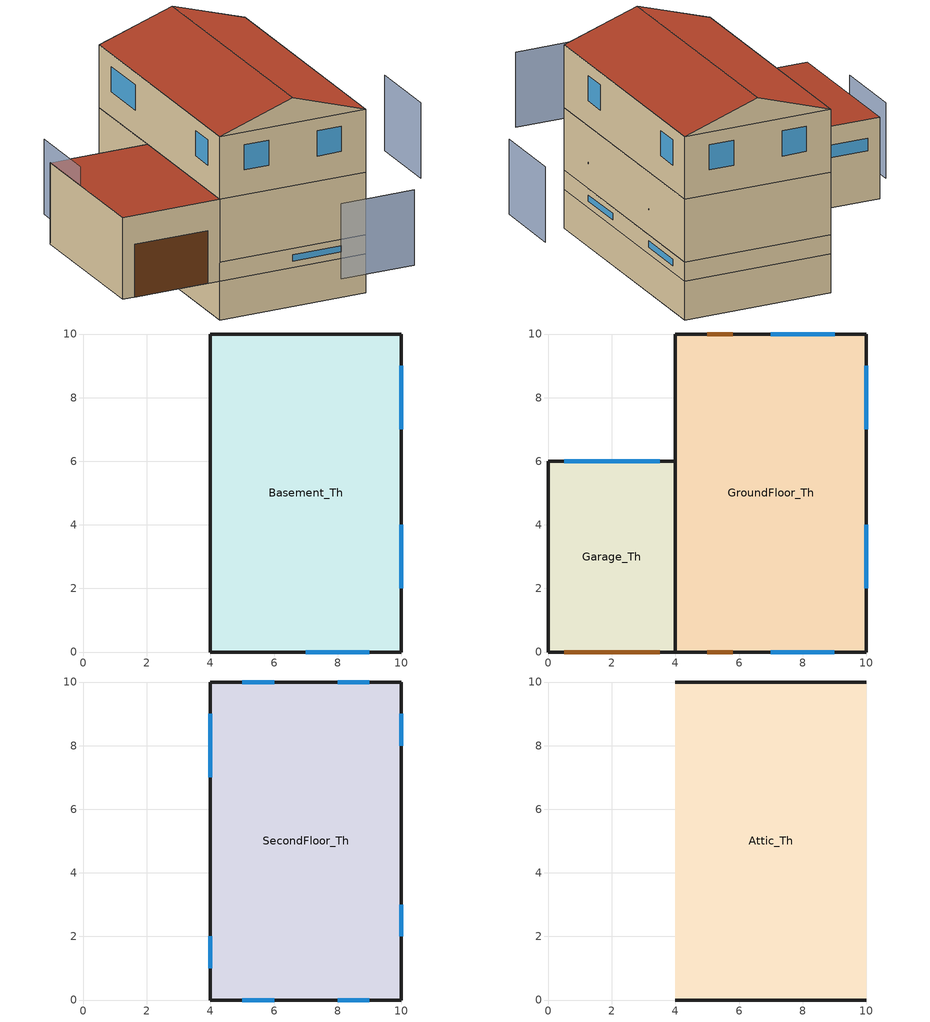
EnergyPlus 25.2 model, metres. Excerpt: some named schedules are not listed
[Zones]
Basement_Th
 floor foundation (SFD_BasementFloor 8): 10,10 10,0 4,0 4,10 z-1.55
 wall outside (Surface 32 c tbd): 10,10 4,10 z0:0.75
 wall outside (Surface 34 c tbd): 4,0 10,0 z0:0.75
 wall outside (Surface 35 c tbd): 10,0 10,10 z0:0.75
 wall outside (Surface 39 c tbd): 4,10 4,6 z0:0.75
 wall to Garage_Th (Surface 33 c tbd): 4,6 4,0 z0:0.75
 wall foundation (SFD_1946-1970_BasementWall): 4,0 10,0 10,10 4,10 4,0 z-1.55:0
 window (SFD_Window_old-construction): 7,0 9,0 / 10,2 10,4 / 10,7 10,9 z0.25:0.5
Garage_Th
 floor ground (SFD_BasementFloor 9): 4,6 4,0 0,0 0,6 z0
 wall outside (SFD_GarageWall): 4,6 0,6 0,0 4,0 z0:3.25
 wall to GroundFloor_Th (Surface 8 c tbd Reversed): 4,0 4,6 z0.75:3.25
 window (SFD_Window_old-construction): 3.5,6 0.5,6 z2:2.5
 door (SFD_Door_old-construction): 0.5,0 3.5,0 z0:2.1
 roof outside (SFD_Garage_Roof): 4,0 4,6 0,6 0,0 z3.25
GroundFloor_Th
 floor ground (SFD_IntFloor): 10,10 10,0 4,0 4,10 z0.75
 wall ground (Surface 11 c tbd): 4,10 4,6 z0.75:3.25
 wall ground (Surface 12 c tbd): 10,0 10,10 z0.75:3.25
 wall ground (Surface 13 c tbd): 10,10 4,10 z0.75:3.25
 wall ground (Surface 7 c tbd): 4,0 10,0 z0.75:3.25
 wall ground (Surface 8 c tbd): 4,6 4,0 z0.75:3.25
 window inside (SFD_Window_old-construction): 10,7 10,9 / 10,2 10,4 / 7,0 9,0 z1.75:2.75; 9,10 7,10 z1:2.75
 door inside (SFD_Door_old-construction): 5.8,10 5,10 / 5,0 5.8,0 z0.75:2.75
 ceiling ground (SFD_IntCeiling): 10,0 10,10 4,10 4,0 z3.25
SecondFloor_Th
 floor to GroundFloor_Th (SFD_IntFloor): 10,10 10,0 4,0 4,10 z3.25
 wall outside (Surface 15 c tbd): 4,0 10,0 z3.25:5.75
 wall outside (Surface 17 c tbd): 10,0 10,10 z3.25:5.75
 wall outside (Surface 18 c tbd): 10,10 4,10 z3.25:5.75
 wall outside (Surface 19 c tbd): 4,10 4,0 z3.25:5.75
 window (SFD_Window_old-construction): 5,0 6,0 / 8,0 9,0 / 10,2 10,3 / 10,8 10,9 / 9,10 8,10 / 6,10 5,10 / 4,2 4,1 / 4,9 4,7 z4.25:5.25
Attic_Th
 floor to SecondFloor_Th (Surface 16 c tbd Reversed): 10,10 10,0 4,0 4,10 z5.75
 wall outside (SFD_1946-1970_ExtWall): 7,0,6.75 4,0,5.75 10,0,5.75; 7,10,6.75 10,10,5.75 4,10,5.75
 roof outside (SFD_Roof): 7,10,6.75 4,10,5.75 4,0,5.75 7,0,6.75; 7,0,6.75 10,0,5.75 10,10,5.75 7,10,6.75
shading: 0,3.5 0,6.5 / 10,-4 7,-4 / 14,6.5 14,3.5 z1:4
[Building]
Building 1: Temperature Convergence Tolerance Value {deltaC}=0.5
[Site:Location]
MONTREAL INTL A: Latitude {deg}=45.47; Longitude {deg}=-73.74; Time Zone {hr}=-5; Elevation {m}=36
[SizingPeriod:DesignDay] Day of Month=21; Dry-Bulb Temperature Range Modifier Type=DefaultMultipliers; Humidity Condition Type=Wetbulb; Barometric Pressure {Pa}=100893; Rain Indicator=No; Snow Indicator=No; Daylight Saving Time Indicator=No; Begin Environment Reset Mode=FullResetAtBeginEnvironment
Name | Month | Day Type | Maximum Dry-Bulb Temperature {C} | Daily Dry-Bulb Temperature Range {deltaC} | Wetbulb or DewPoint at Maximum Dry-Bulb {C} | Wind Speed {m/s} | Wind Direction {deg} | Solar Model Indicator | ASHRAE Clear Sky Optical Depth for Beam Irradiance (taub) | ASHRAE Clear Sky Optical Depth for Diffuse Irradiance (taud) | Sky Clearness
Montreal-Trudeau Intl AP Ann Clg .4% Condns DB=>MWB | 7 | SummerDesignDay | 30.3 | 8.8 | 22.1 | 5.4 | 230 | ASHRAETau | 0.431 | 2.246
Montreal-Trudeau Intl AP Ann Htg 99.6% Condns DB | 1 | WinterDesignDay | -22.9 | 0 | -22.9 | 4.3 | 260 | ASHRAEClearSky |  |  | 0
[Material] Thermal Absorptance=0.9
Name | Roughness | Thickness {m} | Conductivity {W/m-K} | Density {kg/m3} | Specific Heat {J/kg-K} | Solar Absorptance | Visible Absorptance
Cladding-vinyl | Smooth | 0.0095 | 0.086 | 200 | 1000 | 0.5 | 0.5
Gypsum Board | Smooth | 0.0127 | 0.16 | 800 | 1090 | 0.3 | 0.5
Heavy Concrete 150 mm | Smooth | 0.1524 | 1.95 | 2240 | 900 | 0.3 | 0.5
Heavy Concrete 200 mm | Smooth | 0.2032 | 1.95 | 2240 | 900 | 0.3 | 0.5
Insulation 70 mm | Smooth | 0.0694 | 0.046 | 19 | 960 | 0.7 | 0.7
Insulation panel 55 mm | Smooth | 0.0536 | 0.03 | 43 | 1210 | 0.7 | 0.7
Plaster | Smooth | 0.005 | 0.071 | 1860 | 840 | 0.3 | 0.5
Plywood | Smooth | 0.0159 | 0.12 | 544 | 1210 | 0.5 | 0.5
Shingles asphalt | Smooth | 0.0032 | 0.04 | 1120 | 1260 | 0.5 | 0.5
Surface 11 m tbd | Smooth | 0.0519301 | 0.046 | 19 | 960 | 0.7 | 0.7
Surface 12 m tbd | Smooth | 0.0427172 | 0.046 | 19 | 960 | 0.7 | 0.7
Surface 13 m tbd | Smooth | 0.0391119 | 0.046 | 19 | 960 | 0.7 | 0.7
Surface 15 m tbd; Surface 18 m tbd | Smooth | 0.0475539 | 0.046 | 19 | 960 | 0.7 | 0.7
Surface 16 m tbd | Smooth | 0.102311 | 0.046 | 20 | 1400 | 0.7 | 0.7
Surface 17 m tbd | Smooth | 0.0517213 | 0.046 | 19 | 960 | 0.7 | 0.7
Surface 19 m tbd | Smooth | 0.0498204 | 0.046 | 19 | 960 | 0.7 | 0.7
Surface 32 m tbd | Smooth | 0.0291885 | 0.03 | 43 | 1210 | 0.7 | 0.7
Surface 33 m tbd | Smooth | 0.0437751 | 0.046 | 19 | 960 | 0.7 | 0.7
Surface 34 m tbd | Smooth | 0.0217578 | 0.03 | 43 | 1210 | 0.7 | 0.7
Surface 35 m tbd | Smooth | 0.0213499 | 0.03 | 43 | 1210 | 0.7 | 0.7
Surface 39 m tbd | Smooth | 0.0305988 | 0.03 | 43 | 1210 | 0.7 | 0.7
Surface 7 m tbd | Smooth | 0.042816 | 0.046 | 19 | 960 | 0.7 | 0.7
Surface 8 m tbd | Smooth | 0.0513608 | 0.046 | 19 | 960 | 0.7 | 0.7
Wood Flooring | Smooth | 0.019 | 0.17 | 700 | 1630 | 0.5 | 0.2
Wood frame roof 2x10 insulated | Smooth | 0.235 | 0.16 | 96 | 1515 | 0.7 | 0.7
Wood frame roof 2x10 uninsulated | Smooth | 0.235 | 1.1557 | 80.994 | 1621.88 | 0.7 | 0.7
Wood frame wall 2x4 insulated | Smooth | 0.089 | 0.073 | 165.2 | 1571.76 | 0.7 | 0.7
Wood frame wall 2x4 uninsulated | Smooth | 0.089 | 0.409 | 154.65 | 1626.3 | 0.7 | 0.7
Wood Furnishing | Smooth | 0.075 | 0.12 | 540 | 1210 | 0.5 | 0.5
XPS 25mm | Rough | 0.0254 | 0.029 | 28 | 1450 | 0.7 | 0.7
[Material:AirGap]
Air Layer 1: Thermal Resistance {m2-K/W}=0.15
[Material:NoMass]
SFD_Door_old-construction: Roughness=Smooth; Thermal Resistance {m2-K/W}=0.8; Thermal Absorptance=0.9; Solar Absorptance=0.7; Visible Absorptance=0.7
[WindowMaterial:SimpleGlazingSystem]
SFD_Window_old-construction: U-Factor {W/m2-K}=2.94; Solar Heat Gain Coefficient=0.6; Visible Transmittance=0.8
[Construction]
SFD_1946-1970_BasementWall: Heavy Concrete 200 mm, Insulation panel 55 mm, Gypsum Board
SFD_1946-1970_ExtWall: Cladding-vinyl, Air Layer 1, Plywood, Wood frame wall 2x4 uninsulated, Insulation 70 mm, Air Layer 1, Gypsum Board
SFD_BasementFloor 8; SFD_BasementFloor 9: Heavy Concrete 150 mm
SFD_Door_old-construction: SFD_Door_old-construction
SFD_Furnishing: Wood Furnishing
SFD_GarageWall: Cladding-vinyl, Air Layer 1, Plywood, Wood frame wall 2x4 insulated, Air Layer 1, Gypsum Board
SFD_Garage_Roof: Shingles asphalt, Plywood, Air Layer 1, Wood frame roof 2x10 insulated, Gypsum Board
SFD_IntCeiling: Gypsum Board, Wood frame roof 2x10 uninsulated, Plywood, Wood Flooring
SFD_IntFloor: Wood Flooring, Plywood, Wood frame roof 2x10 uninsulated, Gypsum Board
SFD_IntWall: Gypsum Board, Air Layer 1, Wood frame wall 2x4 uninsulated, Air Layer 1, Gypsum Board
SFD_Roof: Shingles asphalt, Plywood
SFD_Window_old-construction: SFD_Window_old-construction
Surface 11 c tbd: Cladding-vinyl, Air Layer 1, Plywood, Wood frame wall 2x4 uninsulated, Surface 11 m tbd, Air Layer 1, Gypsum Board
Surface 12 c tbd: Cladding-vinyl, Air Layer 1, Plywood, Wood frame wall 2x4 uninsulated, Surface 12 m tbd, Air Layer 1, Gypsum Board
Surface 13 c tbd: Cladding-vinyl, Air Layer 1, Plywood, Wood frame wall 2x4 uninsulated, Surface 13 m tbd, Air Layer 1, Gypsum Board
Surface 15 c tbd: Cladding-vinyl, Air Layer 1, Plywood, Wood frame wall 2x4 uninsulated, Surface 15 m tbd, Air Layer 1, Gypsum Board
Surface 16 c tbd Reversed: Gypsum Board, Wood frame roof 2x10 insulated, Plywood, Surface 16 m tbd
Surface 17 c tbd: Cladding-vinyl, Air Layer 1, Plywood, Wood frame wall 2x4 uninsulated, Surface 17 m tbd, Air Layer 1, Gypsum Board
Surface 18 c tbd: Cladding-vinyl, Air Layer 1, Plywood, Wood frame wall 2x4 uninsulated, Surface 18 m tbd, Air Layer 1, Gypsum Board
Surface 19 c tbd: Cladding-vinyl, Air Layer 1, Plywood, Wood frame wall 2x4 uninsulated, Surface 19 m tbd, Air Layer 1, Gypsum Board
Surface 32 c tbd: Plaster, Heavy Concrete 200 mm, Surface 32 m tbd, Air Layer 1, Gypsum Board
Surface 33 c tbd: Cladding-vinyl, Air Layer 1, Plywood, Wood frame wall 2x4 uninsulated, Surface 33 m tbd, Air Layer 1, Gypsum Board
Surface 34 c tbd: Plaster, Heavy Concrete 200 mm, Surface 34 m tbd, Air Layer 1, Gypsum Board
Surface 35 c tbd: Plaster, Heavy Concrete 200 mm, Surface 35 m tbd, Air Layer 1, Gypsum Board
Surface 39 c tbd: Plaster, Heavy Concrete 200 mm, Surface 39 m tbd, Air Layer 1, Gypsum Board
Surface 7 c tbd: Cladding-vinyl, Air Layer 1, Plywood, Wood frame wall 2x4 uninsulated, Surface 7 m tbd, Air Layer 1, Gypsum Board
Surface 8 c tbd: Cladding-vinyl, Air Layer 1, Plywood, Wood frame wall 2x4 uninsulated, Surface 8 m tbd, Air Layer 1, Gypsum Board
Surface 8 c tbd Reversed: Gypsum Board, Air Layer 1, Surface 8 m tbd, Wood frame wall 2x4 uninsulated, Plywood, Air Layer 1, Cladding-vinyl
[Zone] Multiplier=1; Part of Total Floor Area=Yes
Attic_Th; Basement_Th; Garage_Th; GroundFloor_Th; SecondFloor_Th
[Space]
Name | Zone | Space Type
Attic | Attic_Th | SFD_Attic_SpaceType
Basement | Basement_Th | SFD_Basement_SpaceType
Garage | Garage_Th | SFD_Garage_SpaceType
GroundFloor | GroundFloor_Th | SFD_MainFloors_SpaceType
SecondFloor | SecondFloor_Th | SFD_MainFloors_SpaceType
[SpaceList]
SFD_Attic_SpaceType: Attic
SFD_Basement_SpaceType: Basement
SFD_Garage_SpaceType: Garage
SFD_MainFloors_SpaceType: GroundFloor, SecondFloor
[ZoneInfiltration:DesignFlowRate] Density Basis=Outdoor
Name | Zone or ZoneList or Space or SpaceList | Design Flow Rate Calculation Method | Air Changes per Hour {1/hr} | Constant Term Coefficient | Temperature Term Coefficient | Velocity Term Coefficient | Velocity Squared Term Coefficient | Design Flow Rate {m3/s}
Attic Ventilation | SFD_Attic_SpaceType | AirChanges/Hour | 3 | 0.606 | 0.03636 | 0.1177 | 0
Air exhaust-intake compensation | SFD_MainFloors_SpaceType | Flow/Zone |  |  |  |  |  | 0.001
[InternalMass]
Name | Construction | Zone or ZoneList | Space or SpaceList | Surface Area {m2}
Basement Basement_InternalMassFurnishing | SFD_Furnishing | Basement_Th | Basement | 120
GroundFloor MainFloors_InternalMassFurnishing | SFD_Furnishing | GroundFloor_Th | GroundFloor | 120
SecondFloor MainFloors_InternalMassFurnishing | SFD_Furnishing | SecondFloor_Th | SecondFloor | 120
GroundFloor MainFloors_IntWalls | SFD_IntWall | GroundFloor_Th | GroundFloor | 80
SecondFloor MainFloors_IntWalls | SFD_IntWall | SecondFloor_Th | SecondFloor | 80
[SurfaceProperty:ExposedFoundationPerimeter]
Surface 31: Exposed Perimeter Calculation Method=TotalExposedPerimeter; Total Exposed Perimeter {m}=32
[ZoneControl:Thermostat] Temperature Difference Between Cutout And Setpoint {deltaC}=0
Name | Zone or ZoneList | Control Type Schedule | Control 1
Basement_Th Thermostat | Basement_Th | Basement_Th Thermostat Schedule | Thermostat Setpoint Dual Setpoint 3
GroundFloor_Th Thermostat | GroundFloor_Th | GroundFloor_Th Thermostat Schedule | Thermostat Setpoint Dual Setpoint 1
SecondFloor_Th Thermostat | SecondFloor_Th | SecondFloor_Th Thermostat Schedule | Thermostat Setpoint Dual Setpoint 2
[ThermostatSetpoint:SingleCooling]
Thermostat Setpoint Dual Setpoint 3: Setpoint Temperature Schedule=Residential ClgSetpoint
[ZoneHVAC:Baseboard:Convective:Electric] Availability Schedule=Always On Discrete hvac_library; Heating Design Capacity {W}=Autosize; Efficiency=1
Elec Baseboard; Elec Baseboard 1; Elec Baseboard 2
[Zone equipment]
Basement_Th: Elec Baseboard
GroundFloor_Th: Elec Baseboard 1, Cycling PTAC DX Clg Elec Htg
SecondFloor_Th: Elec Baseboard 2, Cycling PTAC DX Clg Elec Htg 1
[Sizing:Zone] Zone Cooling Design Supply Air Temperature Input Method=SupplyAirTemperature; Zone Cooling Design Supply Air Temperature {C}=14; Zone Cooling Design Supply Air Temperature Difference {deltaC}=11.11; Zone Heating Design Supply Air Temperature Input Method=SupplyAirTemperature; Zone Heating Design Supply Air Temperature {C}=40; Zone Heating Design Supply Air Temperature Difference {deltaC}=11.11; Zone Cooling Design Supply Air Humidity Ratio {kgWater/kgDryAir}=0.0085; Zone Heating Design Supply Air Humidity Ratio {kgWater/kgDryAir}=0.008; Cooling Design Air Flow Method=DesignDay; Cooling Design Air Flow Rate {m3/s}=0; Cooling Minimum Air Flow per Zone Floor Area {m3/s-m2}=0.000762; Cooling Minimum Air Flow {m3/s}=0; Cooling Minimum Air Flow Fraction=0; Heating Design Air Flow Method=DesignDay; Heating Design Air Flow Rate {m3/s}=0; Heating Maximum Air Flow per Zone Floor Area {m3/s-m2}=0.002032; Heating Maximum Air Flow {m3/s}=0.141576; Heating Maximum Air Flow Fraction=0.3; Account for Dedicated Outdoor Air System=No; Zone Load Sizing Method=Sensible Load Only No Latent Load; Zone Latent Cooling Design Supply Air Humidity Ratio Input Method=HumidityRatioDifference; Zone Cooling Design Supply Air Humidity Ratio Difference {kgWater/kgDryAir}=0.005; Zone Latent Heating Design Supply Air Humidity Ratio Input Method=HumidityRatioDifference; Zone Humidification Design Supply Air Humidity Ratio Difference {kgWater/kgDryAir}=0.005; Type of Space Sum to Use=Coincident; Heating Coil Sizing Method=None; Maximum Heating Capacity To Cooling Load Sizing Ratio {W/W}=1
Name | Design Specification Outdoor Air Object
Basement_Th | Basement_Th Zero air DSOA
GroundFloor_Th | GroundFloor_Th Zero air DSOA
SecondFloor_Th | SecondFloor_Th Zero air DSOA
[DesignSpecification:OutdoorAir] Outdoor Air Method=Sum; Outdoor Air Flow per Person {m3/s-person}=0; Outdoor Air Flow per Zone Floor Area {m3/s-m2}=0; Outdoor Air Flow per Zone {m3/s}=0; Outdoor Air Flow Air Changes per Hour {1/hr}=0
Basement_Th Zero air DSOA; GroundFloor_Th Zero air DSOA; SecondFloor_Th Zero air DSOA
[ZoneVentilation:WindandStackOpenArea] Opening Area Fraction Schedule=SFD Window Opening Fraction; Opening Effectiveness=Autocalculate; Discharge Coefficient for Opening=Autocalculate; Minimum Indoor Temperature {C}=21; Maximum Indoor Temperature {C}=40; Delta Temperature {deltaC}=-100; Minimum Outdoor Temperature {C}=21; Maximum Outdoor Temperature {C}=24; Maximum Wind Speed {m/s}=10
Name | Zone or Space | Opening Area {m2} | Effective Angle {deg} | Height Difference {m}
Sub Surface 13_WindandStackOpenArea | Garage_Th | 1.5 | 0 | 0.125
Sub Surface 6_WindandStackOpenArea; Sub Surface 5_WindandStackOpenArea | GroundFloor_Th | 2 | 90 | 0.25
Sub Surface 2_WindandStackOpenArea | GroundFloor_Th | 2 | 180 | 0.25
Sub Surface 17_WindandStackOpenArea | GroundFloor_Th | 3.5 | 0 | 0.4375
Sub Surface 8_WindandStackOpenArea; Sub Surface 7_WindandStackOpenArea | SecondFloor_Th | 1 | 90 | 0.25
Sub Surface 10_WindandStackOpenArea | SecondFloor_Th | 1 | 270 | 0.25
Sub Surface 3_WindandStackOpenArea; Sub Surface 4_WindandStackOpenArea | SecondFloor_Th | 1 | 180 | 0.25
Sub Surface 9_WindandStackOpenArea | SecondFloor_Th | 2 | 270 | 0.25
Sub Surface 14_WindandStackOpenArea; Sub Surface 15_WindandStackOpenArea | SecondFloor_Th | 1 | 0 | 0.25
[Lights]
MainFloors_InteriorLighting: Zone or ZoneList or Space or SpaceList=SFD_MainFloors_SpaceType; Schedule=Interior Lighting Schedule; Design Level Calculation Method=LightingLevel; Lighting Level {W}=150.85; Fraction Radiant=0.4; Fraction Visible=0.2; Fraction Replaceable=1
[People]
MainFloors_People: Zone or ZoneList or Space or SpaceList=SFD_MainFloors_SpaceType; Number of People Schedule=Residential Occupancy; Number of People Calculation Method=People; Number of People=1.42; Fraction Radiant=0.3; Activity Level Schedule=Residential Occupant Activity; Clothing Insulation Calculation Method=ClothingInsulationSchedule
[ElectricEquipment] Zone or ZoneList or Space or SpaceList=SFD_MainFloors_SpaceType; Design Level Calculation Method=EquipmentLevel
Name | Schedule | Design Level {W} | Fraction Radiant | Fraction Lost | Fraction Latent
MainFloors_Dishwasher | Dishwasher Schedule | 59.25 | 0.2
MainFloors_Dryer | Dryer Schedule | 309.55 | 0.2 | 0.8
MainFloors_Freezer | Freezer Schedule | 26.7 | 0.2
MainFloors_HWElectricConsumption | Hot Water Tank Electric Load Schedule | 592.05 |  | 0.99
MainFloors_OtherEquipment | Other Electric Charges Schedule | 923.65 | 0.2 |  | 0
MainFloors_Refrigerator | Fridge Schedule | 80.15 | 0.2
MainFloors_StoveTopOven | Stovetop Schedule | 236.9 | 0.2
MainFloors_WashingMachine | Washer Schedule | 29.95 | 0.2
[ZoneInfiltration:EffectiveLeakageArea] Effective Air Leakage Area {cm2}=153.064; Stack Coefficient=0.000145; Wind Coefficient=0.000174
Name | Zone or Space
SFD_ELA_1946-1970 1 | GroundFloor
SFD_ELA_1946-1970 2 | SecondFloor
[ThermostatSetpoint:DualSetpoint] Heating Setpoint Temperature Schedule=Residential HtgSetpoint; Cooling Setpoint Temperature Schedule=Residential ClgSetpoint
Thermostat Setpoint Dual Setpoint 1; Thermostat Setpoint Dual Setpoint 2
[ZoneHVAC:PackagedTerminalAirConditioner] Availability Schedule=Always On Discrete hvac_library; Cooling Supply Air Flow Rate {m3/s}=Autosize; Heating Supply Air Flow Rate {m3/s}=Autosize; No Load Supply Air Flow Rate {m3/s}=Autosize; No Load Supply Air Flow Rate Control Set To Low Speed=Yes; Cooling Outdoor Air Flow Rate {m3/s}=Autosize; Heating Outdoor Air Flow Rate {m3/s}=Autosize; No Load Outdoor Air Flow Rate {m3/s}=Autosize; Fan Placement=DrawThrough; Supply Air Fan Operating Mode Schedule=Cycling PTAC Fan Mode Always Zero
Name | Supply Air Fan | Heating Coil | Cooling Coil
Cycling PTAC DX Clg Elec Htg | Cycling Elec PTAC Fan | Cycling PTAC Elec Htg Coil | Cycling Elec PTAC 1 Spd DX Clg Coil
Cycling PTAC DX Clg Elec Htg 1 | Cycling Elec PTAC Fan 1 | Cycling PTAC Elec Htg Coil 1 | Cycling Elec PTAC 1 Spd DX Clg Coil 1
[Fan:OnOff] Availability Schedule=Always On Discrete hvac_library; Fan Total Efficiency=0.6; Pressure Rise {Pa}=250; Maximum Flow Rate {m3/s}=Autosize; Motor Efficiency=0.8; Motor In Airstream Fraction=1; Fan Power Ratio Function of Speed Ratio Curve=Fan On Off Power Curve 15; Fan Efficiency Ratio Function of Speed Ratio Curve=Fan On Off Efficiency Curve 15
Cycling Elec PTAC Fan; Cycling Elec PTAC Fan 1
[Coil:Heating:Electric] Availability Schedule=Always On Discrete hvac_library; Efficiency=1; Nominal Capacity {W}=0
Cycling PTAC Elec Htg Coil; Cycling PTAC Elec Htg Coil 1
[Coil:Cooling:DX:SingleSpeed] Availability Schedule=Always On Discrete hvac_library; Gross Rated Total Cooling Capacity {W}=Autosize; Gross Rated Sensible Heat Ratio=Autosize; Gross Rated Cooling COP {W/W}=2.5; Rated Air Flow Rate {m3/s}=Autosize; Rated Evaporator Fan Power Per Volume Flow Rate 2017 {W/(m3/s)}=773.3; Rated Evaporator Fan Power Per Volume Flow Rate 2023 {W/(m3/s)}=934.4; Total Cooling Capacity Function of Temperature Curve=Curve Biquadratic 29; Total Cooling Capacity Function of Flow Fraction Curve=Curve Quadratic 35; Energy Input Ratio Function of Temperature Curve=Curve Biquadratic 30; Energy Input Ratio Function of Flow Fraction Curve=Curve Quadratic 36; Part Load Fraction Correlation Curve=Curve Quadratic 37; Minimum Outdoor Dry-Bulb Temperature for Compressor Operation {C}=-25; Nominal Time for Condensate Removal to Begin {s}=0; Ratio of Initial Moisture Evaporation Rate and Steady State Latent Capacity=0; Maximum Cycling Rate {cycles/hr}=0; Latent Capacity Time Constant {s}=0; Condenser Type=AirCooled; Evaporative Condenser Effectiveness=0; Evaporative Condenser Air Flow Rate {m3/s}=Autosize; Evaporative Condenser Pump Rated Power Consumption {W}=Autosize; Crankcase Heater Capacity {W}=0; Maximum Outdoor Dry-Bulb Temperature for Crankcase Heater Operation {C}=0; Basin Heater Capacity {W/K}=0; Basin Heater Setpoint Temperature {C}=10
Cycling Elec PTAC 1 Spd DX Clg Coil; Cycling Elec PTAC 1 Spd DX Clg Coil 1
[Foundation:Kiva]
KIVA Foundation Floor Surface 31: Interior Horizontal Insulation Material=XPS 25mm; Interior Horizontal Insulation Depth {m}=0; Interior Horizontal Insulation Width {m}=0.6; Wall Height Above Grade {m}=0.2; Wall Depth Below Slab {m}=0
[Foundation:Kiva:Settings]
Soil Conductivity {W/m-K}=1.9; Soil Density {kg/m3}=1920; Soil Specific Heat {J/kg-K}=1425; Ground Solar Absorptivity=0.4; Ground Thermal Absorptivity=0.9; Ground Surface Roughness {m}=0.03; Far-Field Width {m}=40; Deep-Ground Boundary Condition=GroundWater; Deep-Ground Depth {m}=10; Minimum Cell Dimension {m}=0.02; Maximum Cell Growth Coefficient=1.5; Simulation Timestep=Hourly
[Exterior:Lights]
Exterior Lights 1: Schedule=Exterior Lighting Schedule; Design Level {W}=38.5
[Schedule:Compact]
Basement_Th Thermostat Schedule: Through: 12/31, For: AllDays, Until: 24:00, 2
GroundFloor_Th Thermostat Schedule; SecondFloor_Th Thermostat Schedule: Through: 12/31, For: AllDays, Until: 24:00, 4
[Schedule:Day:Interval]
Schedule Day 26: No, 24:00, 25
Schedule Day 40: No, 24:00, 0.3
Schedule Day 27: No, 08:00, 1, 13:00, 0.82, 14:00, 0.77, 16:00, 0.74, 17:00, 0.8, 18:00, 0.95, 19:00, 1, 20:00, 0.98, 21:00, 0.94, 24:00, 1
Schedule Day 28: No, 08:00, 1, 09:00, 0.89, 13:00, 0.95, 14:00, 0.89, 16:00, 0.83, 17:00, 0.85, 18:00, 0.95, 19:00, 1, 20:00, 0.98, 21:00, 0.94, 24:00, 1
Large Office Activity Default Schedule: No, 07:00, 70, 23:00, 130, 24:00, 70
Large Office Activity Summer Design Day; Large Office Activity Winter Design Day: No, 24:00, 150
Schedule Day 25: No, 08:00, 18, 21:00, 21, 24:00, 18
Cycling PTAC Fan Mode Sch Default: No, 24:00, 0
[Schedule:Week:Daily]
Residential ClgSetpoint Week Rule - Jan1-Dec31: Schedule Day 26, Schedule Day 26, Schedule Day 26, Schedule Day 26, Schedule Day 26, Schedule Day 26, Schedule Day 26, Schedule Day 26, Schedule Day 26, Schedule Day 26, Schedule Day 26, Schedule Day 26
SFD Window Opening Fraction Week Rule - Jan1-Dec31: Schedule Day 40, Schedule Day 40, Schedule Day 40, Schedule Day 40, Schedule Day 40, Schedule Day 40, Schedule Day 40, Schedule Day 40, Schedule Day 40, Schedule Day 40, Schedule Day 40, Schedule Day 40
Residential Occupancy Week Rule - Jan1-Jan2: Schedule Day 27, Schedule Day 27, Schedule Day 27, Schedule Day 27, Schedule Day 27, Schedule Day 27, Schedule Day 28, Schedule Day 27, Schedule Day 27, Schedule Day 27, Schedule Day 27, Schedule Day 27
Residential Occupancy Week Rule - Jan3-Dec31: Schedule Day 28, Schedule Day 27, Schedule Day 27, Schedule Day 27, Schedule Day 27, Schedule Day 27, Schedule Day 28, Schedule Day 27, Schedule Day 27, Schedule Day 27, Schedule Day 27, Schedule Day 27
Residential Occupant Activity Week Rule - Jan1-Dec31: Large Office Activity Default Schedule, Large Office Activity Default Schedule, Large Office Activity Default Schedule, Large Office Activity Default Schedule, Large Office Activity Default Schedule, Large Office Activity Default Schedule, Large Office Activity Default Schedule, Large Office Activity Default Schedule, Large Office Activity Summer Design Day, Large Office Activity Winter Design Day, Large Office Activity Default Schedule, Large Office Activity Default Schedule
Residential HtgSetpoint Week Rule - Jan1-Dec31: Schedule Day 25, Schedule Day 25, Schedule Day 25, Schedule Day 25, Schedule Day 25, Schedule Day 25, Schedule Day 25, Schedule Day 25, Schedule Day 25, Schedule Day 25, Schedule Day 25, Schedule Day 25
Cycling PTAC Fan Mode Always Zero Week Rule - Jan1-Dec31: Cycling PTAC Fan Mode Sch Default, Cycling PTAC Fan Mode Sch Default, Cycling PTAC Fan Mode Sch Default, Cycling PTAC Fan Mode Sch Default, Cycling PTAC Fan Mode Sch Default, Cycling PTAC Fan Mode Sch Default, Cycling PTAC Fan Mode Sch Default, Cycling PTAC Fan Mode Sch Default, Cycling PTAC Fan Mode Sch Default, Cycling PTAC Fan Mode Sch Default, Cycling PTAC Fan Mode Sch Default, Cycling PTAC Fan Mode Sch Default
[Schedule:Year]
Residential ClgSetpoint: Residential ClgSetpoint Week Rule - Jan1-Dec31, 1, 1, 12, 31
SFD Window Opening Fraction: SFD Window Opening Fraction Week Rule - Jan1-Dec31, 1, 1, 12, 31
Residential Occupancy: Residential Occupancy Week Rule - Jan1-Jan2, 1, 1, 1, 2, Residential Occupancy Week Rule - Jan3-Dec31, 1, 3, 12, 31
Residential Occupant Activity: Residential Occupant Activity Week Rule - Jan1-Dec31, 1, 1, 12, 31
Residential HtgSetpoint: Residential HtgSetpoint Week Rule - Jan1-Dec31, 1, 1, 12, 31
Cycling PTAC Fan Mode Always Zero: Cycling PTAC Fan Mode Always Zero Week Rule - Jan1-Dec31, 1, 1, 12, 31
[Schedule:Constant]
Always On Discrete hvac_library: Hourly Value=1
[Curve:Exponent]
Fan On Off Power Curve 15: Coefficient1 Constant=1; Coefficient2 Constant=0; Coefficient3 Constant=0; Minimum Value of x {BasedOnField A2}=0; Maximum Value of x {BasedOnField A2}=1
[Curve:Cubic]
Fan On Off Efficiency Curve 15: Coefficient1 Constant=1; Coefficient2 x=0; Coefficient3 x**2=0; Coefficient4 x**3=0; Minimum Value of x {BasedOnField A2}=0; Maximum Value of x {BasedOnField A2}=1
[Curve:Biquadratic] Minimum Value of x {BasedOnField A2}=17; Maximum Value of x {BasedOnField A2}=22; Minimum Value of y {BasedOnField A3}=13; Maximum Value of y {BasedOnField A3}=46
Name | Coefficient1 Constant | Coefficient2 x | Coefficient3 x**2 | Coefficient4 y | Coefficient5 y**2 | Coefficient6 x*y
Curve Biquadratic 29 | 0.942588 | 0.00954335 | 0.00068377 | -0.0110427 | 5.249e-06 | -9.72e-06
Curve Biquadratic 30 | 0.342414 | 0.034885 | -0.0006237 | 0.00497722 | 0.000437951 | -0.000728028
[Curve:Quadratic]
Name | Coefficient1 Constant | Coefficient2 x | Coefficient3 x**2 | Minimum Value of x {BasedOnField A2} | Maximum Value of x {BasedOnField A2}
Curve Quadratic 35 | 0.8 | 0.2 | 0 | 0.5 | 1.5
Curve Quadratic 36 | 1.1552 | -0.1808 | 0.0256 | 0.5 | 1.5
Curve Quadratic 37 | 0.85 | 0.15 | 0 | 0 | 1
